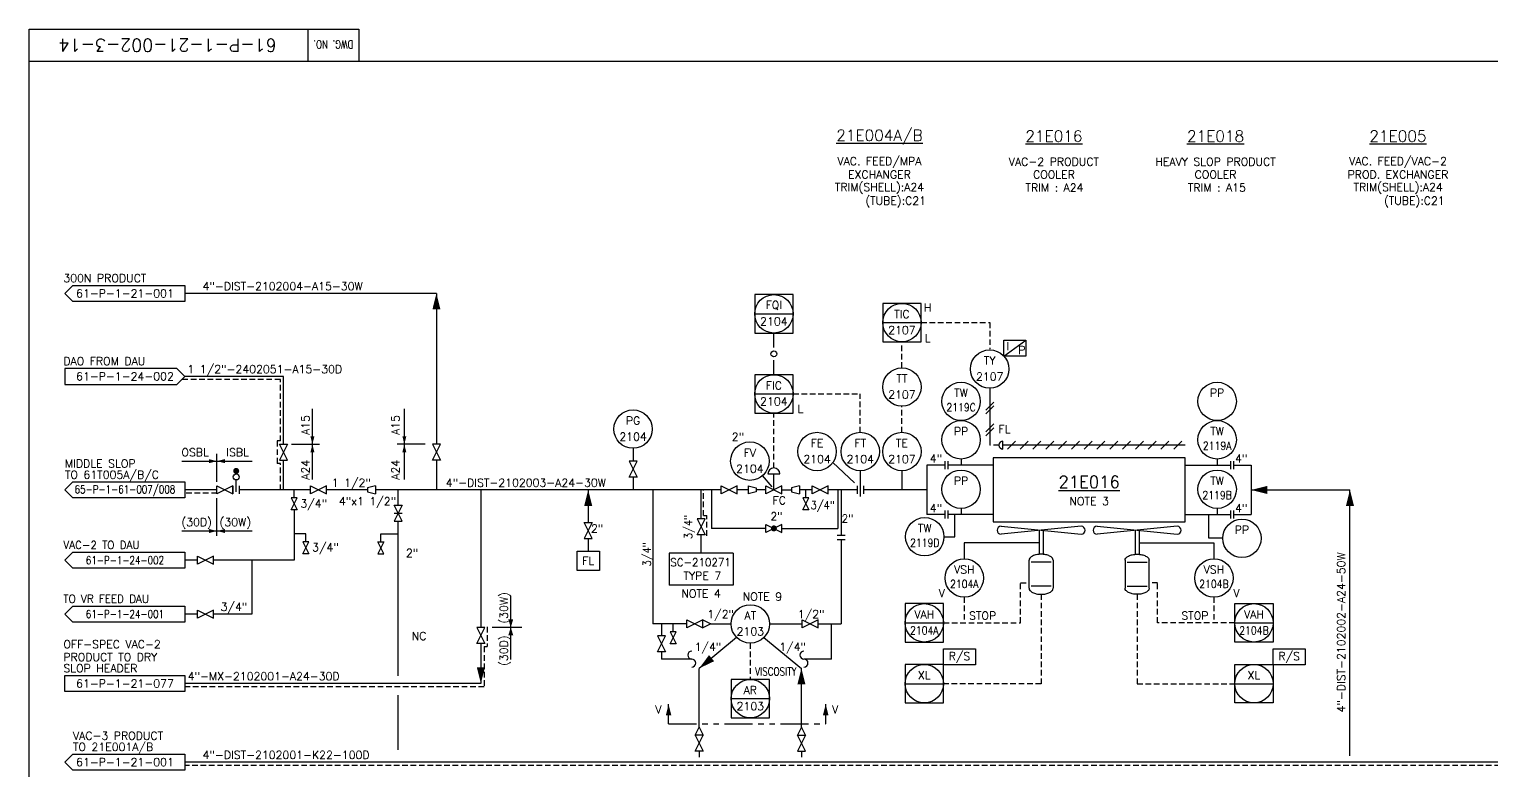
# Model space of a CAD drawing. Header units: millimetres. Extents: x 970 to 1780, y -2028 to -1450.
# Drawn here: x 969.8 to 1426.8, y -1681.2 to -1449.7 of the extents above; entities that cross this region are included whole.
import ezdxf
from ezdxf.enums import TextEntityAlignment as Align

# ---------------------------------------------------------------- set-up
doc = ezdxf.new("R2010")
doc.units = ezdxf.units.MM
doc.header["$LTSCALE"] = 7
doc.linetypes.add('HIDDEN', pattern=[0.375, 0.25, -0.125])
doc.linetypes.add('PHANTOM', pattern=[2.5, 1.25, -0.25, 0.25, -0.25, 0.25, -0.25])
for name, color, linetype in [('2', 2, 'Continuous'), ('3', 3, 'Continuous'), ('DWGLMT', 6, 'Continuous'), ('INST', 4, 'Continuous'), ('SPEC', 1, 'Continuous'), ('SYM', 7, 'Continuous'), ('TEXT', 7, 'Continuous')]:
    doc.layers.add(name, color=color, linetype=linetype)
doc.styles.add('ROMANS', font='romans')
doc.styles.add('S2', font='SIMPLEX', dxfattribs={"width": 0.8})
doc.styles.add('SIMPLEX', font='SIMPLEX.shx', dxfattribs={"width": 0.9})
doc.styles.get("Standard").update_dxf_attribs({"font": 'simplex.shx'})

# ---------------------------------------------------------------- blocks, each defined once
blk = doc.blocks.new('UM00')
for p, q in [((0.1, 0.025), (0, 0.05)), ((0, -0.05), (0, 0.05)), ((0.1, -0.025), (0.1, 0.025)), ((0, -0.05), (0.1, -0.025))]:
    blk.add_line(p, q)
blk = doc.blocks.new('DDOT')
blk.add_circle((0, 0), 0.0375)
blk = doc.blocks.new('W1')
at = {"layer": '2'}
blk.add_lwpolyline([(0, 0, 0, 2.5, 0), (5, 0, 2.5, 2.5, 0)], format="xyseb", dxfattribs=at)
blk = doc.blocks.new('LV1')
for p, q in [((5, 1.25), (0, -1.25)), ((0, 1.25), (5, -1.25)), ((0, -1.25), (0, 1.25)), ((5, -1.25), (5, 1.25))]:
    blk.add_line(p, q)
blk = doc.blocks.new('LB8')
for p, q in [((0, 1.25), (0, -1.25)), ((1, 1.25), (1, -1.25))]:
    blk.add_line(p, q)
blk = doc.blocks.new('LB1')
for p, q in [((0, -1.25), (0, 1.25)), ((2.5, 0.625), (0, 1.25)), ((2.5, -0.625), (2.5, 0.625)), ((0, -1.25), (2.5, -0.625))]:
    blk.add_line(p, q)
blk = doc.blocks.new('LB5')
for p, q in [((0, 1.25), (0, -1.25)), ((1, -0.625), (1, 3.125)), ((2, -1.25), (2, 1.25))]:
    blk.add_line(p, q)
at = {"const_width": 0.9375}
blk.add_lwpolyline([(0.53125, 5.9375, 1), (1.46875, 5.9375, 1)], format="xyb", close=True, dxfattribs=at)
blk.add_circle((1, 4.0625), 0.9375)
blk = doc.blocks.new('PA07')
at = {"layer": 'SYM'}
for centre, start, end in [((0, 0.05), 90, 270), ((0, -0.05), 270, 90)]:
    blk.add_arc(centre, 0.05, start, end, dxfattribs=at)
blk = doc.blocks.new('RB2')
blk.add_blockref('PA07', (0, 0))
blk = doc.blocks.new('LV28')
blk.add_line((0.625, 5), (4.375, 5))
blk.add_arc((2.5, 5), 1.875, 0, 180)
at = {"layer": 'SYM'}
for p, q in [((2.5, 0), (2.5, 5)), ((0, 1.25), (5, -1.25)), ((5, 1.25), (0, -1.25)), ((0, -1.25), (0, 1.25)), ((5, -1.25), (5, 1.25))]:
    blk.add_line(p, q, dxfattribs=at)
blk = doc.blocks.new('RB14')
at = {"layer": 'INST'}
for p, q in [((-0.047, -0.02), (0.053, 0.08)), ((-0.047, -0.069), (0.053, 0.031))]:
    blk.add_line(p, q, dxfattribs=at)
blk = doc.blocks.new('RB9')
at = {"layer": 'SYM'}
blk.add_line((0, 0.05), (0, -0.05), dxfattribs=at)
blk.add_arc((0, 0), 0.05, 270, 90, dxfattribs=at)
blk = doc.blocks.new('LV3')
for p, q in [((5, 1.25), (0, -1.25)), ((0, -1.25), (0, 1.25)), ((0, 1.25), (5, -1.25)), ((5, -1.25), (5, 1.25))]:
    blk.add_line(p, q)
at = {"const_width": 0.9375}
blk.add_lwpolyline([(2.03125, 0, 1), (2.96875, 0, 1)], format="xyb", close=True, dxfattribs=at)

msp = doc.modelspace()

# ---------------------------------------------------------------- linework, layer by layer
at = {"color": 6}
for p, q in [((969.82, -1459.66), (1774.82, -1459.66)), ((969.82, -2017.66), (969.82, -1459.66))]:
    msp.add_line(p, q, dxfattribs=at)
for p, q in [((980.98, -1532.15), (983.48, -1529.65)), ((983.48, -1529.65), (1018.48, -1529.65)), ((1018.48, -1529.65), (1018.48, -1534.65)), ((983.48, -1534.65), (980.98, -1532.15)), ((1018.48, -1534.65), (983.48, -1534.65)), ((1196.48, -1538.53), (1208.48, -1538.53)), ((1236.49, -1541.26), (1248.49, -1541.26)), ((1202.48, -1549.03), (1202.48, -1544.53)), ((1274.34, -1546.73), (1281.21, -1546.73)), ((1274.34, -1551.73), (1281.21, -1546.73)), ((1274.34, -1551.73), (1274.34, -1546.73)), ((1281.21, -1546.73), (1281.21, -1551.73)), ((1202.48, -1557.53), (1202.48, -1553.03)), ((1281.21, -1551.73), (1274.34, -1551.73)), ((1015.98, -1555.56), (980.98, -1555.56)), ((980.98, -1555.56), (980.98, -1560.56)), ((1018.48, -1558.06), (1015.98, -1555.56)), ((1015.98, -1560.56), (1018.48, -1558.06)), ((980.98, -1560.56), (1015.98, -1560.56)), ((1196.48, -1563.53), (1208.48, -1563.53)), ((1058.3, -1590.24), (1058.3, -1568.24)), ((1087.02, -1590.24), (1087.02, -1568.24)), ((1048.04, -1579.24), (1050.54, -1579.24)), ((1050.54, -1584.24), (1048.04, -1579.24)), ((1050.54, -1579.24), (1048.04, -1584.24)), ((1051.8, -1579.24), (1060.55, -1579.24)), ((1093.52, -1579.24), (1084.77, -1579.24)), ((1158.48, -1580.53), (1158.48, -1584.53)), ((1017.48, -1584.53), (1039.48, -1584.53)), ((1028.48, -1591.03), (1028.48, -1582.28)), ((1048.04, -1584.24), (1050.54, -1584.24)), ((1227.7, -1591.3), (1220.92, -1584.94)), ((1158.48, -1589.53), (1158.48, -1593.53)), ((1201.98, -1592.53), (1198.94, -1589.05)), ((1242.49, -1587.53), (1242.49, -1593.53)), ((1270.98, -1585.8), (1256.85, -1585.8)), ((1330.98, -1585.8), (1345.12, -1585.8)), ((980.98, -1593.53), (983.48, -1591.03)), ((983.48, -1596.03), (980.98, -1593.53)), ((983.48, -1591.03), (1018.48, -1591.03)), ((1018.48, -1591.03), (1018.48, -1596.03)), ((1052.55, -1596.03), (1052.55, -1593.53)), ((1085.05, -1598.29), (1085.05, -1593.53)), ((1110.94, -1593.53), (1110.94, -1636.47)), ((1164.65, -1593.57), (1164.65, -1635.36)), ((1179.73, -1602.53), (1179.73, -1593.53)), ((1182.98, -1593.53), (1182.98, -1605.53)), ((1212.48, -1596.03), (1212.48, -1593.53)), ((1222.48, -1593.53), (1222.48, -1605.53)), ((1223.52, -1593.57), (1223.52, -1607.75)), ((1018.48, -1596.03), (983.48, -1596.03)), ((1028.48, -1607.85), (1028.48, -1596.08)), ((1051.62, -1599.78), (1053.49, -1596.03)), ((1051.62, -1596.03), (1053.49, -1599.78)), ((1053.49, -1596.03), (1051.62, -1596.03)), ((1086.3, -1598.29), (1083.8, -1603.29)), ((1086.3, -1603.29), (1083.8, -1598.29)), ((1083.8, -1598.29), (1086.3, -1598.29)), ((1211.55, -1599.78), (1213.42, -1596.03)), ((1211.55, -1596.03), (1213.42, -1599.78)), ((1213.42, -1596.03), (1211.55, -1596.03)), ((1053.49, -1599.78), (1051.62, -1599.78)), ((1052.55, -1599.78), (1052.55, -1615.47)), ((1083.8, -1600.79), (1086.3, -1600.79)), ((1083.8, -1603.29), (1086.3, -1603.29)), ((1085.05, -1651.59), (1085.05, -1603.29)), ((1213.42, -1599.78), (1211.55, -1599.78)), ((1270.98, -1601.24), (1256.85, -1601.24)), ((1258.97, -1608.15), (1258.97, -1601.24)), ((1330.98, -1601.24), (1345.12, -1601.24)), ((1338.43, -1608.63), (1338.43, -1601.24)), ((1017.48, -1606.34), (1039.48, -1606.34)), ((1056.21, -1607.2), (1052.55, -1607.2)), ((1056.21, -1609.7), (1056.21, -1607.2)), ((1079.65, -1607.2), (1085.05, -1607.2)), ((1079.65, -1609.7), (1079.65, -1607.2)), ((1179.73, -1613.25), (1179.73, -1607.53)), ((1199.98, -1605.53), (1182.98, -1605.53)), ((1204.98, -1605.53), (1222.48, -1605.53)), ((1255.63, -1608.15), (1258.97, -1608.15)), ((980.98, -1615.47), (983.48, -1612.97)), ((983.48, -1612.97), (1018.48, -1612.97)), ((1018.48, -1612.97), (1018.48, -1617.97)), ((1057.14, -1609.7), (1055.27, -1609.7)), ((1055.27, -1609.7), (1057.14, -1613.45)), ((1055.27, -1613.45), (1057.14, -1609.7)), ((1080.58, -1613.45), (1078.71, -1609.7)), ((1080.58, -1609.7), (1078.71, -1613.45)), ((1078.71, -1609.7), (1080.58, -1609.7)), ((1223.52, -1609), (1223.52, -1635.36)), ((1285.36, -1610.03), (1261.98, -1610.03)), ((1261.98, -1610.03), (1261.98, -1615.03)), ((1316.61, -1610.03), (1339.98, -1610.03)), ((1342.73, -1608.63), (1338.43, -1608.63)), ((1339.98, -1610.03), (1339.98, -1615.03)), ((983.48, -1617.97), (980.98, -1615.47)), ((1022.37, -1615.47), (1018.48, -1615.47)), ((1052.55, -1615.47), (1027.37, -1615.47)), ((1039.41, -1615.47), (1039.41, -1632.28)), ((1057.14, -1613.45), (1055.27, -1613.45)), ((1078.71, -1613.45), (1080.58, -1613.45)), ((1189.73, -1613.25), (1169.73, -1613.25)), ((1169.73, -1613.25), (1169.73, -1623.25)), ((1189.73, -1613.25), (1189.73, -1623.25)), ((1018.48, -1617.97), (983.48, -1617.97)), ((1189.73, -1623.25), (1169.73, -1623.25)), ((980.98, -1632.28), (983.48, -1629.78)), ((983.48, -1629.78), (1018.48, -1629.78)), ((1018.48, -1629.78), (1018.48, -1634.78)), ((983.48, -1634.78), (980.98, -1632.28)), ((1018.48, -1634.78), (983.48, -1634.78)), ((1022.37, -1632.28), (1018.48, -1632.28)), ((1039.41, -1632.28), (1027.37, -1632.28)), ((1175.25, -1635.36), (1164.65, -1635.36)), ((1167.39, -1635.36), (1167.39, -1639.04)), ((1171.04, -1637.86), (1171.04, -1635.36)), ((1175.25, -1636.61), (1175.25, -1634.11)), ((1180.25, -1634.11), (1175.25, -1636.61)), ((1175.25, -1634.11), (1180.25, -1636.61)), ((1180.25, -1634.11), (1182.75, -1635.36)), ((1180.25, -1636.61), (1180.25, -1634.11)), ((1182.75, -1635.36), (1180.25, -1636.61)), ((1182.75, -1635.36), (1189.12, -1635.36)), ((1201.12, -1635.36), (1211.33, -1635.36)), ((1211.33, -1634.11), (1216.33, -1636.61)), ((1216.33, -1634.11), (1211.33, -1636.61)), ((1211.33, -1636.61), (1211.33, -1634.11)), ((1216.33, -1636.61), (1216.33, -1634.11)), ((1216.33, -1635.36), (1223.52, -1635.36)), ((1220.47, -1646.35), (1220.47, -1635.36)), ((1243.48, -1635.03), (1255.48, -1635.03)), ((1346.48, -1635.03), (1358.48, -1635.03)), ((1166.14, -1639.04), (1168.64, -1644.04)), ((1166.14, -1644.04), (1168.64, -1639.04)), ((1168.64, -1639.04), (1166.14, -1639.04)), ((1171.97, -1637.86), (1170.1, -1637.86)), ((1170.1, -1637.86), (1171.97, -1641.61)), ((1170.1, -1641.61), (1171.97, -1637.86)), ((1190.85, -1639.57), (1179.16, -1649.24)), ((1199.39, -1639.57), (1211.08, -1649.24)), ((1110.94, -1641.47), (1110.94, -1653.97)), ((1168.64, -1644.04), (1166.14, -1644.04)), ((1167.39, -1644.04), (1167.39, -1646.35)), ((1171.97, -1641.61), (1170.1, -1641.61)), ((1255.48, -1643.11), (1265.48, -1643.11)), ((1255.48, -1648.11), (1255.48, -1643.11)), ((1265.48, -1643.11), (1265.48, -1648.11)), ((1358.48, -1643.11), (1368.48, -1643.11)), ((1358.48, -1648.11), (1358.48, -1643.11)), ((1368.48, -1643.11), (1368.48, -1648.11)), ((1176.81, -1646.35), (1167.39, -1646.35)), ((1179.16, -1667.65), (1179.16, -1649.24)), ((1211.08, -1667.65), (1211.08, -1649.24)), ((1220.47, -1646.35), (1211.89, -1646.35)), ((1265.48, -1648.11), (1255.48, -1648.11)), ((1368.48, -1648.11), (1358.48, -1648.11)), ((980.98, -1651.47), (1018.48, -1651.47)), ((980.98, -1656.47), (980.98, -1651.47)), ((1018.48, -1651.47), (1018.48, -1656.47)), ((1110.94, -1653.97), (1018.48, -1653.97)), ((1243.48, -1654.03), (1255.48, -1654.03)), ((1346.48, -1654.03), (1358.48, -1654.03)), ((1018.48, -1656.47), (980.98, -1656.47)), ((1085.05, -1674.65), (1085.05, -1657.6)), ((1189.12, -1658.7), (1201.12, -1658.7)), ((1169.58, -1666.56), (1169.58, -1660.44)), ((1218.68, -1666.56), (1218.68, -1660.44)), ((1177.91, -1670.15), (1179.16, -1667.65)), ((1179.16, -1667.65), (1180.41, -1670.15)), ((1211.08, -1667.65), (1209.83, -1670.15)), ((1212.33, -1670.15), (1211.08, -1667.65)), ((1177.91, -1675.15), (1180.41, -1670.15)), ((1177.91, -1670.15), (1180.41, -1675.15)), ((1180.41, -1670.15), (1177.91, -1670.15)), ((1209.83, -1670.15), (1212.33, -1670.15)), ((1212.33, -1670.15), (1209.83, -1675.15)), ((1212.33, -1675.15), (1209.83, -1670.15)), ((980.98, -1678.53), (983.48, -1676.03)), ((983.48, -1676.03), (1018.48, -1676.03)), ((1018.48, -1676.03), (1018.48, -1681.03)), ((1180.41, -1675.15), (1177.91, -1675.15)), ((1179.16, -1675.15), (1179.16, -1676.96)), ((1209.83, -1675.15), (1212.33, -1675.15)), ((1211.08, -1675.15), (1211.08, -1676.96)), ((983.48, -1681.03), (980.98, -1678.53)), ((1018.48, -1681.03), (983.48, -1681.03))]:
    msp.add_line(p, q)
at = {"color": 3}
for p, q in [((1097.05, -1532.15), (1018.48, -1532.15)), ((1097.05, -1532.15), (1097.05, -1579.24)), ((1097.05, -1584.24), (1097.05, -1593.53)), ((1250.32, -1585.8), (1250.32, -1601.24)), ((1351.65, -1585.8), (1351.65, -1601.24))]:
    msp.add_line(p, q, dxfattribs=at)
at = {"linetype": 'HIDDEN'}
for p, q in [((1248.49, -1541.26), (1269.91, -1541.26)), ((1269.91, -1541.26), (1269.91, -1549.54)), ((1242.49, -1555.4), (1242.49, -1547.26)), ((1048.29, -1559.06), (1017.48, -1559.06)), ((1048.29, -1578.24), (1048.29, -1559.06)), ((1208.48, -1563.53), (1229.48, -1563.53)), ((1229.48, -1575.53), (1229.48, -1563.53)), ((1202.48, -1586.66), (1202.48, -1569.53)), ((1242.49, -1575.53), (1242.49, -1567.4)), ((1047.29, -1578.24), (1047.29, -1585.24)), ((1048.29, -1578.24), (1047.29, -1578.24)), ((1272.81, -1579.53), (1269.91, -1579.53)), ((1048.29, -1585.24), (1047.29, -1585.24)), ((1048.29, -1593.53), (1048.29, -1585.24)), ((1180.54, -1601.56), (1180.54, -1593.53)), ((1180.54, -1601.56), (1181.54, -1601.56)), ((1181.54, -1607.89), (1181.54, -1601.56)), ((1279.58, -1635.03), (1279.58, -1622.49)), ((1279.58, -1622.49), (1282.23, -1622.49)), ((1285.98, -1626.12), (1285.98, -1654.03)), ((1315.98, -1626.12), (1315.98, -1654.03)), ((1322.39, -1622.49), (1319.73, -1622.49)), ((1322.39, -1635.03), (1322.39, -1622.49)), ((1261.98, -1627.03), (1261.98, -1634.99)), ((1339.98, -1627.03), (1339.98, -1634.99)), ((1255.48, -1635.03), (1279.58, -1635.03)), ((1346.48, -1635.03), (1322.39, -1635.03)), ((1112.94, -1636.27), (1112.94, -1642.47)), ((1111.94, -1642.47), (1111.94, -1654.97)), ((1111.94, -1642.47), (1112.94, -1642.47)), ((1195.12, -1641.36), (1195.12, -1652.7)), ((1285.98, -1654.03), (1255.48, -1654.03)), ((1315.98, -1654.03), (1346.48, -1654.03)), ((1111.94, -1654.97), (1018.48, -1654.97)), ((1484.48, -1679.53), (1018.48, -1679.53))]:
    msp.add_line(p, q, dxfattribs=at)
at = {"linetype": 'Continuous'}
msp.add_line((1269.91, -1561.78), (1269.91, -1579.53), dxfattribs=at)
at = {"extrusion": (0, 0, -1)}
for p, q in [((1260.98, -1583.87), (1260.98, -1585.8)), ((1340.98, -1583.87), (1340.98, -1585.8)), ((1229.48, -1587.53), (1229.48, -1595.53)), ((1144.47, -1593.53), (1144.47, -1603.67)), ((1228.48, -1592.28), (1228.48, -1594.78)), ((1230.48, -1592.28), (1230.48, -1594.78)), ((1260.98, -1599.31), (1260.98, -1601.24)), ((1340.98, -1599.31), (1340.98, -1601.24))]:
    msp.add_line(p, q, dxfattribs=at)
at = {"color": 7}
for p, q in [((1140.97, -1612.67), (1147.97, -1612.67)), ((1140.97, -1618.67), (1140.97, -1612.67)), ((1147.97, -1612.67), (1147.97, -1618.67)), ((1147.97, -1618.67), (1140.97, -1618.67))]:
    msp.add_line(p, q, dxfattribs=at)
at = {"color": 7, "extrusion": (0, 0, -1)}
msp.add_line((1144.47, -1608.67), (1144.47, -1612.67), dxfattribs=at)
at = {"linetype": 'PHANTOM'}
msp.add_line((1169.58, -1666.56), (1218.68, -1666.56), dxfattribs=at)
for points in [[(1196.48, -1532.53), (1196.48, -1544.53), (1208.48, -1544.53), (1208.48, -1532.53)], [(1236.49, -1535.26), (1236.49, -1547.26), (1248.49, -1547.26), (1248.49, -1535.26)], [(1196.48, -1557.53), (1196.48, -1569.53), (1208.48, -1569.53), (1208.48, -1557.53)], [(1255.48, -1629.03), (1243.48, -1629.03), (1243.48, -1641.03), (1255.48, -1641.03)], [(1346.48, -1629.03), (1358.48, -1629.03), (1358.48, -1641.03), (1346.48, -1641.03)], [(1255.48, -1648.03), (1243.48, -1648.03), (1243.48, -1660.03), (1255.48, -1660.03)], [(1346.48, -1648.03), (1358.48, -1648.03), (1358.48, -1660.03), (1346.48, -1660.03)], [(1189.12, -1652.7), (1189.12, -1664.7), (1201.12, -1664.7), (1201.12, -1652.7)]]:
    msp.add_lwpolyline(points, close=True)
for points in [[(1292.48, -1588.53), (1292.48, -1588.53, 0.139889)], [(1292.48, -1588.53), (1292.48, -1588.53, 0.155603)]]:
    msp.add_lwpolyline(points, format="xyb")
for centre in [(1202.48, -1538.53), (1242.49, -1541.26), (1269.91, -1555.78), (1202.48, -1563.53), (1242.49, -1561.4), (1260.98, -1565.87), (1340.98, -1565.87), (1158.48, -1574.53), (1260.98, -1577.87), (1340.98, -1577.87), (1215.98, -1581.53), (1229.48, -1581.53), (1242.49, -1581.53), (1194.98, -1584.53), (1260.98, -1593.31), (1340.98, -1593.31), (1249.63, -1608.15), (1348.73, -1608.63), (1261.98, -1621.03), (1339.98, -1621.03), (1195.12, -1635.36), (1249.48, -1635.03), (1352.48, -1635.03), (1249.48, -1654.03), (1352.48, -1654.03), (1195.12, -1658.7)]:
    msp.add_circle(centre, 6)
at = {"layer": '2', "color": 7}
msp.add_line((1330.96, -1579.53), (1274.06, -1579.53), dxfattribs=at)
at = {"layer": '2'}
for p, q in [((1270.98, -1583.53), (1270.98, -1603.53)), ((1330.98, -1583.53), (1270.98, -1583.53)), ((1330.98, -1603.53), (1330.98, -1583.53)), ((1270.98, -1603.53), (1330.98, -1603.53)), ((1273.48, -1604.87), (1298.48, -1607.37)), ((1298.48, -1604.87), (1273.48, -1607.37)), ((1285.36, -1606.12), (1285.36, -1613.62)), ((1286.61, -1606.12), (1286.61, -1613.62)), ((1303.48, -1604.87), (1328.48, -1607.37)), ((1328.48, -1604.87), (1303.48, -1607.37)), ((1315.36, -1606.12), (1315.36, -1613.62)), ((1316.61, -1606.12), (1316.61, -1613.62)), ((1282.23, -1624.24), (1282.23, -1615.49)), ((1289.11, -1616.12), (1282.86, -1616.12)), ((1289.73, -1615.49), (1289.73, -1624.24)), ((1312.23, -1615.49), (1312.23, -1624.24)), ((1312.86, -1616.12), (1319.11, -1616.12)), ((1319.73, -1624.24), (1319.73, -1615.49)), ((1289.11, -1623.62), (1282.86, -1623.62)), ((1312.86, -1623.62), (1319.11, -1623.62))]:
    msp.add_line(p, q, dxfattribs=at)
for points in [[(1289.73, -1615.49, 0.174705), (1289.51, -1614.85, 0.104203), (1288.64, -1614.16, 0.064948), (1287.5, -1613.77, 0.051099), (1285.98, -1613.62, 0.051099), (1284.47, -1613.77, 0.064948), (1283.33, -1614.16, 0.104203), (1282.46, -1614.85, 0.174705), (1282.23, -1615.49, 0.174705)], [(1312.23, -1615.49, -0.174705), (1312.46, -1614.85, -0.104203), (1313.33, -1614.16, -0.064948), (1314.47, -1613.77, -0.051099), (1315.98, -1613.62, -0.051099), (1317.5, -1613.77, -0.064948), (1318.64, -1614.16, -0.104203), (1319.51, -1614.85, -0.174705), (1319.73, -1615.49, -0.174705)], [(1282.23, -1624.24, 0.174705), (1282.46, -1624.88, 0.104203), (1283.33, -1625.57, 0.064948), (1284.47, -1625.96, 0.051099), (1285.98, -1626.12, 0.051099), (1287.5, -1625.96, 0.064948), (1288.64, -1625.57, 0.104203), (1289.51, -1624.88, 0.174705), (1289.73, -1624.24, 0.174705)], [(1319.73, -1624.24, -0.174705), (1319.51, -1624.88, -0.104203), (1318.64, -1625.57, -0.064948), (1317.5, -1625.96, -0.051099), (1315.98, -1626.12, -0.051099), (1314.47, -1625.96, -0.064948), (1313.33, -1625.57, -0.104203), (1312.46, -1624.88, -0.174705), (1312.23, -1624.24, -0.174705)]]:
    msp.add_lwpolyline(points, format="xyb", dxfattribs=at)
for centre, start, end in [((1273.48, -1606.12), 90, 270), ((1298.48, -1606.12), 270, 90), ((1303.48, -1606.12), 90, 270), ((1328.48, -1606.12), 270, 90)]:
    msp.add_arc(centre, 1.25, start, end, dxfattribs=at)
at = {"layer": '3'}
for p, q in [((1049.29, -1558.06), (1018.48, -1558.06)), ((1049.29, -1579.24), (1049.29, -1558.06)), ((1049.29, -1593.53), (1049.29, -1584.24)), ((1028.48, -1593.53), (1018.48, -1593.53)), ((1057.74, -1593.53), (1035.48, -1593.53)), ((1057.74, -1593.53), (1035.48, -1593.53)), ((1075.49, -1593.53), (1062.74, -1593.53)), ((1185.98, -1593.53), (1077.99, -1593.53)), ((1194.48, -1593.53), (1190.98, -1593.53)), ((1199.98, -1593.53), (1196.98, -1593.53)), ((1204.98, -1593.53), (1207.98, -1593.53)), ((1214.48, -1593.53), (1210.48, -1593.53)), ((1228.48, -1593.53), (1219.48, -1593.53)), ((1351.65, -1593.53), (1382.48, -1593.53)), ((1382.48, -1676.53), (1382.48, -1593.53)), ((1483.48, -1678.53), (1018.48, -1678.53))]:
    msp.add_line(p, q, dxfattribs=at)
at = {"layer": '3', "color": 3}
for p, q in [((1255.85, -1585.8), (1250.32, -1585.8)), ((1346.12, -1585.8), (1351.65, -1585.8)), ((1250.32, -1593.53), (1230.48, -1593.53)), ((1255.85, -1601.24), (1250.32, -1601.24)), ((1346.12, -1601.24), (1351.65, -1601.24))]:
    msp.add_line(p, q, dxfattribs=at)
at = {"layer": '3', "color": 7, "linetype": 'HIDDEN'}
msp.add_line((1028.48, -1594.53), (1018.48, -1594.53), dxfattribs=at)
at = {"layer": 'DWGLMT'}
for p, q in [((969.82, -1449.66), (1056.82, -1449.66)), ((969.82, -1459.66), (969.82, -1449.66)), ((1056.82, -1449.66), (1072.82, -1449.66)), ((1056.82, -1449.66), (1056.82, -1459.66)), ((1072.82, -1449.66), (1072.82, -1459.66))]:
    msp.add_line(p, q, dxfattribs=at)
at = {"layer": 'INST'}
for p, q in [((1275.43, -1580.76), (1277.93, -1578.26)), ((1279.43, -1580.76), (1281.93, -1578.26)), ((1283.43, -1580.76), (1285.93, -1578.26)), ((1287.43, -1580.76), (1289.93, -1578.26)), ((1291.43, -1580.76), (1293.93, -1578.26)), ((1295.43, -1580.76), (1297.93, -1578.26)), ((1299.43, -1580.76), (1301.93, -1578.26)), ((1303.43, -1580.76), (1305.93, -1578.26)), ((1307.43, -1580.76), (1309.93, -1578.26)), ((1311.43, -1580.76), (1313.93, -1578.26)), ((1315.43, -1580.76), (1317.93, -1578.26)), ((1319.43, -1580.76), (1321.93, -1578.26)), ((1323.43, -1580.76), (1325.93, -1578.26)), ((1327.43, -1580.76), (1329.93, -1578.26))]:
    msp.add_line(p, q, dxfattribs=at)
at = {"layer": 'SPEC', "color": 7}
for p, q in [((1120.28, -1646.43), (1120.28, -1626.59)), ((1114.45, -1636.39), (1123.71, -1636.39))]:
    msp.add_line(p, q, dxfattribs=at)
at = {"layer": 'SYM'}
for p, q in [((1224.77, -1607.75), (1222.27, -1607.75)), ((1222.27, -1609), (1224.77, -1609))]:
    msp.add_line(p, q, dxfattribs=at)
at = {"layer": 'TEXT', "color": 7}
for points in [[(1120.27, -1636.47), (1119.52, -1633.97), (1121.02, -1633.97)], [(1120.28, -1636.39), (1121.03, -1638.89), (1119.53, -1638.89)]]:
    msp.add_solid(points, dxfattribs=at)

# ---------------------------------------------------------------- block references
for name, p, rotation in [('W1', (1097.05, -1532.15), 270), ('LV1', (1097.05, -1584.24), 90), ('LV1', (1158.48, -1589.53), 90), ('LB1', (1077.99, -1593.53), 180), ('W1', (1144.47, -1593.53), 270), ('W1', (1382.48, -1593.53), 270), ('LV1', (1179.73, -1607.53), 90), ('LV1', (1110.94, -1641.47), 90), ('W1', (1179.16, -1649.24), 39.58680757398614), ('W1', (1110.94, -1653.97), 90), ('W1', (1211.08, -1649.24), 270)]:
    msp.add_blockref(name, p, dxfattribs=dict(rotation=rotation))
for name, p, xscale, yscale, zscale, rotation in [('DDOT', (1202.48, -1551.03), 25, 25, 25, 90), ('W1', (1058.3, -1579.24), -0.5, 0.5, 0.5, 270), ('W1', (1087.02, -1579.24), 0.5, 0.5, 0.5, 90), ('W1', (1058.3, -1579.24), -0.5, 0.5, 0.5, 90), ('W1', (1087.02, -1579.24), 0.5, 0.5, 0.5, 270), ('RB9', (1274.06, -1579.53), 25, 25, 25, 180), ('W1', (1028.48, -1584.53), 0.5, 0.5, 0.5, 180), ('UM00', (1194.48, -1593.53), -25, 25, 25, 180), ('UM00', (1210.48, -1593.53), 25, 25, 25, 180), ('W1', (1028.48, -1606.34), 0.5, 0.5, 0.5, 180), ('W1', (1169.58, -1660.44), 0.7000000000000455, 0.7000000000000455, 0.7000000000000455, 270), ('W1', (1218.68, -1660.44), 0.7000000000000455, 0.7000000000000455, 0.7000000000000455, 270)]:
    msp.add_blockref(name, p, dxfattribs=dict(xscale=xscale, yscale=yscale, zscale=zscale, rotation=rotation))
for name, p, xscale, yscale, zscale in [('RB14', (1269.91, -1568.08), 25, 25, 25), ('RB14', (1269.91, -1574.87), 25, 25, 25), ('W1', (1028.48, -1584.53), 0.5, 0.5, 0.5), ('W1', (1028.48, -1606.34), 0.5, 0.5, 0.5), ('RB2', (1176.81, -1646.35), 25, 25, 25), ('RB2', (1211.89, -1646.35), 25, 25, 25)]:
    msp.add_blockref(name, p, dxfattribs=dict(xscale=xscale, yscale=yscale, zscale=zscale))
for name, p in [('LB8', (1255.85, -1585.8)), ('LB5', (1033.48, -1593.53)), ('LV28', (1199.98, -1593.53)), ('LV1', (1028.48, -1593.53)), ('LV1', (1057.74, -1593.53)), ('LV1', (1185.98, -1593.53)), ('LV1', (1214.48, -1593.53)), ('W1', (1351.65, -1593.53)), ('LB8', (1255.85, -1601.24)), ('LV3', (1199.98, -1605.53)), ('LV1', (1022.37, -1615.47)), ('LV1', (1022.37, -1632.28))]:
    msp.add_blockref(name, p)
at = {"xscale": -1}
for p in [(1346.12, -1585.8), (1346.12, -1601.24)]:
    msp.add_blockref('LB8', p, dxfattribs=at)
at = {"xscale": -1, "rotation": 270}
msp.add_blockref('LV1', (1144.47, -1608.67), dxfattribs=at)

# ---------------------------------------------------------------- texts
for s, p in [('VAC. FEED/MPA', (1235.48, -1491.03)), ('VAC. FEED/VAC-2', (1397.48, -1491.03)), ('EXCHANGER', (1235.48, -1495.03)), ('VAC-2 PRODUCT', (1289.98, -1491.03)), ('COOLER', (1289.98, -1495.03)), ('HEAVY SLOP PRODUCT', (1340.48, -1491.03)), ('COOLER', (1340.48, -1495.03)), ('PROD. EXCHANGER', (1397.48, -1495.03)), ('TRIM(SHELL):A24', (1235.48, -1499.12)), ('TRIM : A24', (1290.16, -1499.12)), ('TRIM : A15', (1340.9, -1499.12)), ('TRIM(SHELL):A24', (1397.54, -1499.12)), ('(TUBE):C21', (1240.53, -1503.37)), ('(TUBE):C21', (1402.59, -1503.37)), ('61-P-1-21-001', (999.73, -1532.15)), ('FQI', (1202.48, -1535.89)), ('H', (1250.55, -1536.59)), ('2104', (1202.48, -1540.89)), ('TIC', (1242.49, -1538.62)), ('2107', (1242.49, -1543.62)), ('L', (1250.55, -1546.18)), ('TY', (1269.91, -1553.13)), ('61-P-1-24-002', (999.73, -1558.06)), ('TT', (1242.49, -1558.75)), ('2107', (1269.91, -1558.13)), ('FIC', (1202.48, -1560.89)), ('2107', (1242.49, -1563.75)), ('TW', (1260.98, -1563.22)), ('PP', (1340.98, -1563.22)), ('2104', (1202.48, -1565.89)), ('L', (1210.79, -1568.22)), ('PG', (1158.48, -1571.89)), ('2104', (1158.48, -1576.89)), ('2"', (1191.27, -1576.93)), ('PP', (1260.98, -1575.22)), ('TW', (1340.98, -1575.22)), ('FV', (1194.98, -1581.89)), ('FE', (1215.98, -1578.89)), ('FT', (1229.48, -1578.89)), ('TE', (1242.49, -1578.89)), ('2104', (1194.98, -1586.89)), ('2104', (1215.98, -1583.89)), ('2104', (1229.48, -1583.89)), ('2107', (1242.49, -1583.89)), ('4"', (1253.12, -1583.73)), ('4"', (1348.52, -1583.73)), ('PP', (1260.98, -1590.66)), ('TW', (1340.98, -1590.66)), ('4"', (1253.12, -1599.17)), ('4"', (1348.52, -1599.17)), ('2"', (1203.31, -1601.76)), ('2"', (1225.48, -1602.48)), ('2"', (1147.26, -1605.59)), ('TW', (1249.63, -1605.51)), ('PP', (1348.73, -1605.98)), ('VSH', (1261.98, -1618.39)), ('VSH', (1339.98, -1618.39)), ('TYPE 7', (1180.13, -1620.3)), ('NOTE 4', (1179.73, -1625.9)), ('NOTE 9', (1198.89, -1626.85)), ('1/2"', (1185.84, -1632.51)), ('1/2"', (1214.14, -1632.51)), ('VAH', (1249.48, -1632.39)), ('VAH', (1352.48, -1632.39)), ('AT', (1195.12, -1632.72)), ('2103', (1195.12, -1637.72)), ('1/4"', (1181.89, -1642.71)), ('1/4"', (1208.34, -1642.71)), ('R/S', (1260.48, -1645.61)), ('R/S', (1363.48, -1645.61)), ('61-P-1-21-077', (999.73, -1653.97)), ('XL', (1249.48, -1651.39)), ('XL', (1352.48, -1651.39)), ('AR', (1195.12, -1656.06)), ('2103', (1195.12, -1661.06)), ('61-P-1-21-001', (999.73, -1678.53))]:
    msp.add_text(s, height=2.5).set_placement(p, align=Align.MIDDLE)
for s, p in [('300N PRODUCT', (980.48, -1528.65)), ('4"-DIST-2102004-A15-30W', (1023.98, -1531.15)), ('DAO FROM DAU', (980.48, -1554.56)), ('1 1/2"-2402051-A15-30D', (1019.26, -1557.06)), ('OSBL', (1017.37, -1583.03)), ('ISBL', (1031.37, -1583.03)), ('MIDDLE SLOP', (980.98, -1586.53)), ('TO 61T005A/B/C', (980.98, -1590.03)), ('1 1/2"', (1064.35, -1592.53)), ('4"-DIST-2102003-A24-30W', (1099.98, -1592.53)), ('3/4"', (1054.55, -1599.03)), ('4"x1 1/2"', (1066.57, -1598.33)), ('FC', (1202.08, -1598.03)), ('(30D)', (1017.37, -1604.84)), ('(30W)', (1029.29, -1604.84)), ('3/4"', (1058.21, -1612.7)), ('2"', (1087.51, -1614.47)), ('V', (1253.98, -1627.03)), ('V', (1346.08, -1627.03)), ('3/4"', (1029.61, -1631.28)), ('OFF-SPEC VAC-2', (980.48, -1642.97)), ('NC', (1089.33, -1640.4)), ('PRODUCT TO DRY', (980.48, -1646.97)), ('SLOP HEADER', (980.48, -1650.47)), ('4"-MX-2102001-A24-30D', (1019.33, -1652.97)), ('VAC-3 PRODUCT', (983.48, -1671.53)), ('TO 21E001A/B', (983.48, -1675.03)), ('4"-DIST-2102001-K22-100D', (1023.98, -1677.53))]:
    msp.add_text(s, height=2.5).set_placement(p)
for s, width, p in [('2119C', 0.85, (1260.98, -1567.72)), ('2119A', 0.85, (1340.98, -1579.72)), ('65-P-1-61-007/008', 0.8, (999.73, -1593.53)), ('2119B', 0.85, (1340.98, -1595.16)), ('2119D', 0.85, (1249.63, -1610.01)), ('61-P-1-24-002', 0.8, (999.73, -1615.47)), ('2104A', 0.85, (1261.98, -1622.89)), ('2104B', 0.85, (1339.98, -1622.89)), ('61-P-1-24-001', 0.8, (999.73, -1632.28)), ('2104A', 0.85, (1249.48, -1637.39)), ('2104B', 0.85, (1352.48, -1637.39)), ('VISCOSITY', 0.8, (1203.1, -1650.23))]:
    msp.add_text(s, height=2.5, dxfattribs=dict(width=width)).set_placement(p, align=Align.MIDDLE)
for s, p in [('A15', (1057.41, -1576.36)), ('A15', (1085.52, -1576.36)), ('A24', (1057.41, -1590.36)), ('A24', (1085.52, -1590.36)), ('4"-DIST-2102002-A24-50W', (1380.98, -1663.03)), ('(30W)', (1119.35, -1635.28)), ('(30D)', (1119.35, -1648.5))]:
    msp.add_text(s, height=2.5, rotation=90).set_placement(p)
at = {"style": 'SIMPLEX'}
for s, p in [('FL', (1274.53, -1574.5)), ('NOTE 3', (1300.98, -1597.03))]:
    msp.add_text(s, height=2.5, dxfattribs=at).set_placement(p, align=Align.MIDDLE)
for s, width, p in [('3/4"', 0.9, (1213.98, -1599.53)), ('VAC-2 TO DAU', 0.95, (980.48, -1611.97)), ('TO VR FEED DAU', 0.95, (980.48, -1628.78))]:
    msp.add_text(s, height=2.5, dxfattribs=dict(width=width)).set_placement(p)
at = {"width": 0.9}
for p in [(1177, -1608.88), (1164.05, -1617.44)]:
    msp.add_text('3/4"', height=2.5, rotation=90, dxfattribs=at).set_placement(p)
at = {"color": 7}
msp.add_text('FL', height=2.5, dxfattribs=at).set_placement((1144.47, -1615.67), align=Align.MIDDLE)
at = {"width": 0.944559}
msp.add_text('SC-210271', height=2.5, dxfattribs=at).set_placement((1170.13, -1617.38), (1189.02, -1617.38), align=Align.FIT)
at = {"linetype": 'HIDDEN'}
for p in [(1263.48, -1634.03), (1329.79, -1634.03)]:
    msp.add_text('STOP', height=2.5, dxfattribs=at).set_placement(p)
at = {"style": 'ROMANS'}
for p in [(1165.43, -1663.39), (1220.66, -1663.39)]:
    msp.add_text('V', height=2.5, dxfattribs=at).set_placement(p)
at = {"layer": '2'}
msp.add_text('61-P-1-21-002-3-14', height=4, rotation=180, dxfattribs=at).set_placement((1013.1, -1454.66), align=Align.MIDDLE)
for s, p in [('%%U21E004A/B', (1235.48, -1483.03)), ('%%U21E016', (1289.98, -1483.03)), ('%%U21E018', (1340.48, -1483.03)), ('%%U21E005', (1397.48, -1483.03))]:
    msp.add_text(s, height=3.5, dxfattribs=at).set_placement(p, align=Align.MIDDLE)
at = {"layer": '2', "style": 'SIMPLEX'}
msp.add_text('%%U21E016', height=3.75, dxfattribs=at).set_placement((1300.98, -1591.03), align=Align.MIDDLE)
at = {"layer": 'DWGLMT', "color": 2, "style": 'S2', "text_generation_flag": 6, "width": 0.8}
msp.add_text('DWG. NO.', height=2.5, dxfattribs=at).set_placement((1064.82, -1453.16), align=Align.CENTER)
at = {"layer": 'TEXT'}
for s, p in [('I', (1275.59, -1548.61)), ('P', (1279.96, -1549.86))]:
    msp.add_text(s, height=2.5, dxfattribs=at).set_placement(p, align=Align.MIDDLE)

doc.saveas('drawing.dxf')
